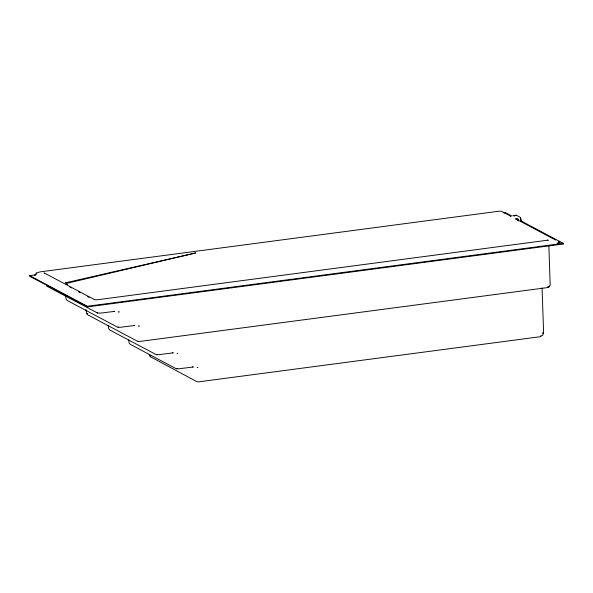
<?xml version="1.0" encoding="UTF-8"?>
<svg xmlns="http://www.w3.org/2000/svg" width="593" height="593" viewBox="0 0 593 593"><rect width="100%" height="100%" fill="white"/><g stroke="black" fill="none" stroke-linecap="round" stroke-linejoin="round"><path stroke-width="0.89" d="M542.943 332.932L542.914 333.199M542.899 333.436L542.966 332.658M516.08 215.555L516.303 215.244L520.35 217.401L521.417 221.122L563.291 243.352L563.35 243.975L87.416 306.892L29.709 276.256L29.65 275.626L36.069 274.781M36.714 273.054L39.842 271.905L499.38 211.16L501.508 211.308L510.091 215.867M34.572 275.612L36.759 273.002L34.624 275.545M549.207 286.019L548.74 286.471M547.954 240.113C547.309 240.306 548.518 239.772 548.036 240.55M85.992 309.45L86.615 313.482L87.668 314.787L137.354 341.175L139.718 341.457L546.85 287.672L549.385 286.767L550.185 284.914L548.866 246.073M540.794 335.905L540.416 336.031M548.028 286.782L547.613 286.893M547.969 287.464L548.466 287.308M547.695 240.195L97.319 299.776L94.702 299.732L44.127 272.884L44.408 273.366M66.416 283.41L195.757 252.929L65.682 282.772L66.416 283.41L65.682 282.772M503.753 212.954L505.584 212.717L511.9 216.067M516.258 215.229L512.923 215.644M29.65 275.626L87.349 306.262L563.291 243.352M513.938 216.171L514.376 216.119M557.642 243.189L559.243 242.759A3.321 0.808 2.5 0 0 559.132 242.626L559.251 242.774A2.276 0.549 2.9 0 1 559.273 242.915L557.464 243.189M558.087 243.634L557.205 243.567L558.013 243.634M65.653 296.018L66.142 299.146L67.202 300.451L117.303 327.054L119.986 327.314L134.811 325.468L133.959 325.357M108.185 325.535L108.675 328.67L109.727 329.975L155.818 354.444L158.501 354.703L173.326 352.857L172.444 352.731M128.659 339.871L129.148 343.006L130.201 344.311L175.869 368.557L178.552 368.816L193.377 366.978L192.503 366.852M118.044 327.284L118.57 327.343M138.095 341.398L138.621 341.457M156.559 354.673L157.086 354.733M176.618 368.787L177.144 368.846M119.252 311.97L118.496 311.874L118.897 311.948M139.303 326.083L138.547 325.994L138.955 326.061M177.818 353.472L177.07 353.376L177.47 353.45M197.877 367.586L197.121 367.497L197.528 367.571M516.392 218.958L515.836 218.913L518.756 219.38A8.206 0.778 12.7 0 0 518.304 219.321M516.503 218.98L517.111 219.076M113.871 311.229L114.753 311.355L99.898 313.2L97.015 312.837M67.298 284.351L66.594 284.158L66.987 284.284M97.793 313.134L46.714 286.13M150.155 356.593L196.491 381.492L198.218 381.899L540.112 336.742L542.832 335.119L543.603 332.629L542.076 287.939M558.517 241.41L560.126 242.27M561.741 243.123L563.35 243.975M515.606 218.795L555.745 240.106M69.7 287.049L71.323 287.909M78.61 291.786L80.233 292.645M87.519 296.515L89.143 297.375M516.488 219.469L518.423 221.019M520.357 217.987L520.721 219.284A2.335 0.504 82.5 0 0 520.876 220.27M150.377 356.838L149.169 354.488M87.482 313.786L87.215 313.289M150.088 355.37L150.348 355.822M505.584 212.717L505.651 213.339M87.349 306.262L87.416 306.892M521.291 221.53A2.335 0.504 82.5 0 1 520.928 220.5M516.347 219.277A3.914 0.452 4.8 0 1 516.525 219.277M516.77 218.943A5.952 0.615 13 0 1 517.281 219.025M517.763 219.21A7.272 0.867 13.3 0 1 518.141 219.284M510.729 216.141L510.328 216.022L510.729 216.141"/></g></svg>
